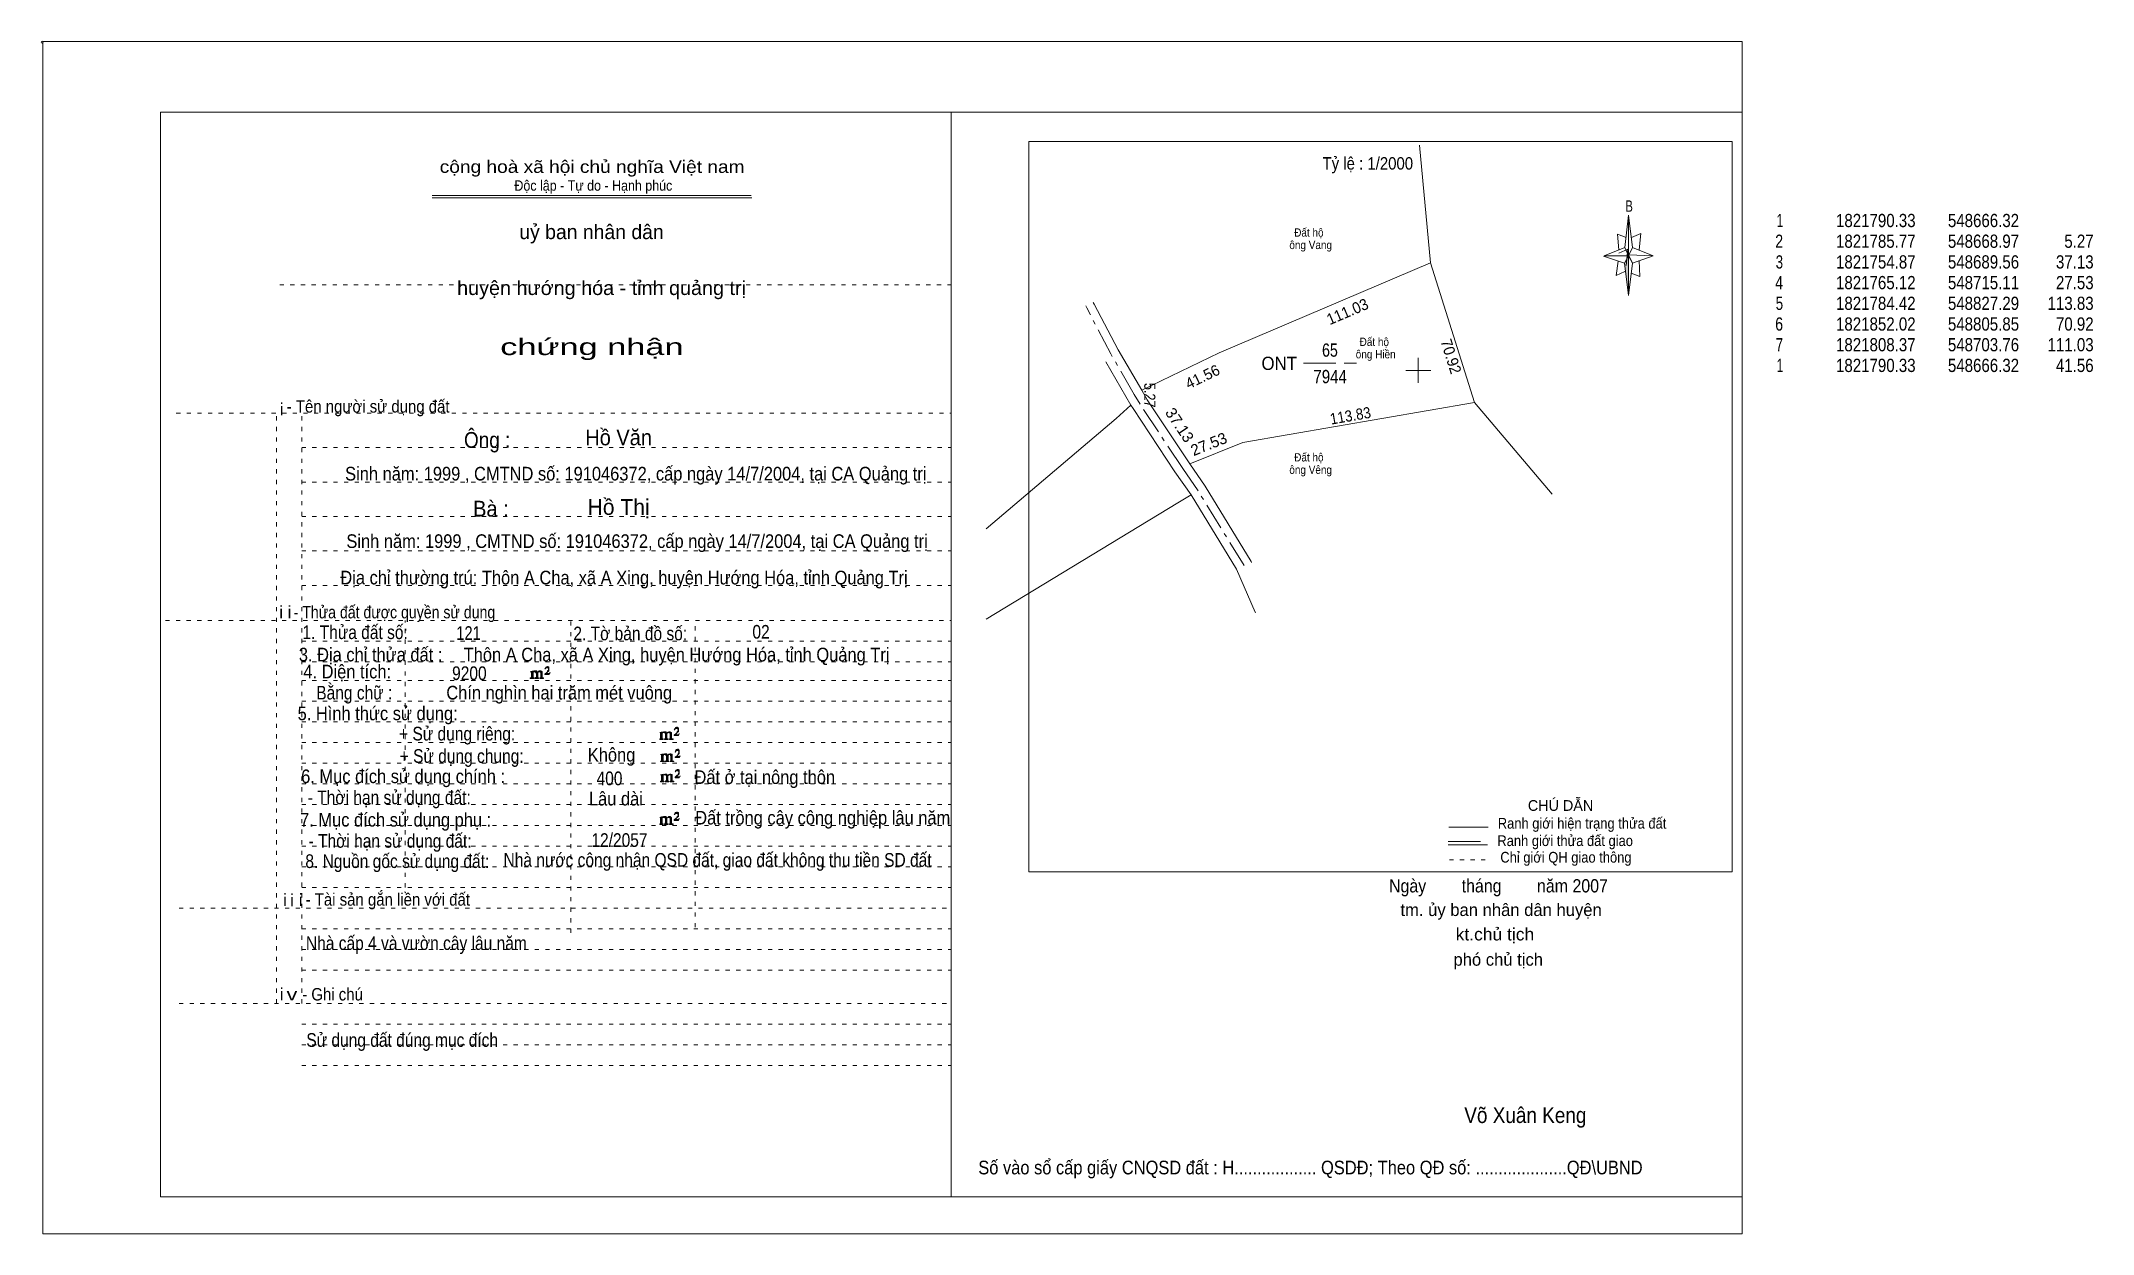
# Model space of a CAD drawing. Header units: centimetres. Extents: x -1.6 to 48, y -3.3 to 25.5.
import ezdxf
from ezdxf.enums import TextEntityAlignment as Align

# ---------------------------------------------------------------- set-up
doc = ezdxf.new("R2010")
doc.units = ezdxf.units.CM
doc.header["$LTSCALE"] = 0.13
for name, pattern in [('DOT_DASHED', [7.7, 5, -1.2, 0.3, -1.2]), ('DOTTED', [1.5, 0.3, -1.2]), ('LONG_DASHED', [7.5, 6, -1.5])]:
    doc.linetypes.add(name, pattern=pattern)
for name, color, linetype, lineweight in [('1', 7, 'DOTTED', 13), ('22', 7, 'Continuous', 13), ('33', 7, 'LONG_DASHED', 13), ('4', 7, 'Continuous', 13), ('5', 7, 'Continuous', 13), ('50', 7, 'Continuous', 13), ('53', 7, 'Continuous', 13)]:
    doc.layers.add(name, color=color, linetype=linetype, lineweight=lineweight)
for name, color, linetype in [('10', 7, 'Continuous'), ('23', 7, 'Continuous'), ('30', 7, 'Continuous')]:
    doc.layers.add(name, color=color, linetype=linetype)

msp = doc.modelspace()

# ---------------------------------------------------------------- hatches: boundary and pattern name
at = {"layer": '5'}
msp.add_hatch(color=256, dxfattribs=at).paths.add_polyline_path([(36.77, 20.31), (36.77, 19.35), (36.67, 20.13)])
at = {"layer": '50'}
for points in [[(10.27, 10.13), (10.27, 10.12), (10.27, 10.11), (10.25, 10.11), (10.24, 10.11), (10.24, 10.1), (10.33, 10.1), (10.33, 10.11), (10.32, 10.11), (10.31, 10.11), (10.31, 10.12), (10.31, 10.13), (10.31, 10.24), (10.31, 10.25), (10.32, 10.26), (10.34, 10.26), (10.35, 10.26), (10.36, 10.26), (10.37, 10.25), (10.39, 10.22), (10.39, 10.13), (10.37, 10.12), (10.37, 10.11), (10.36, 10.11), (10.35, 10.11), (10.35, 10.1), (10.44, 10.1), (10.44, 10.11), (10.43, 10.11), (10.42, 10.11), (10.42, 10.12), (10.42, 10.13), (10.42, 10.24), (10.44, 10.26), (10.45, 10.26), (10.46, 10.26), (10.49, 10.26), (10.49, 10.25), (10.5, 10.24), (10.5, 10.22), (10.5, 10.13), (10.5, 10.12), (10.49, 10.11), (10.49, 10.11), (10.47, 10.11), (10.47, 10.1), (10.56, 10.1), (10.56, 10.11), (10.55, 10.11), (10.54, 10.11), (10.53, 10.12), (10.53, 10.13), (10.53, 10.2), (10.53, 10.25), (10.53, 10.26), (10.52, 10.27), (10.5, 10.28), (10.47, 10.28), (10.46, 10.28), (10.44, 10.27), (10.41, 10.25), (10.41, 10.26), (10.4, 10.28), (10.39, 10.28), (10.37, 10.28), (10.35, 10.28), (10.34, 10.28), (10.32, 10.26), (10.31, 10.26), (10.31, 10.25), (10.31, 10.25), (10.31, 10.26), (10.31, 10.28), (10.24, 10.26), (10.24, 10.26), (10.25, 10.26), (10.27, 10.25), (10.27, 10.24), (10.27, 10.23)], [(10.69, 10.19), (10.72, 10.24), (10.72, 10.24), (10.71, 10.22), (10.69, 10.22), (10.68, 10.22), (10.63, 10.22), (10.66, 10.26), (10.67, 10.27), (10.69, 10.28), (10.69, 10.3), (10.69, 10.32), (10.69, 10.34), (10.69, 10.35), (10.69, 10.37), (10.68, 10.38), (10.67, 10.38), (10.66, 10.39), (10.65, 10.39), (10.63, 10.38), (10.63, 10.38), (10.62, 10.37), (10.61, 10.35), (10.59, 10.33), (10.61, 10.33), (10.61, 10.35), (10.62, 10.35), (10.63, 10.36), (10.65, 10.36), (10.66, 10.36), (10.67, 10.35), (10.68, 10.35), (10.68, 10.32), (10.68, 10.3), (10.66, 10.28), (10.66, 10.26), (10.65, 10.25), (10.59, 10.2), (10.59, 10.19)], [(13.39, 8.66), (13.39, 8.65), (13.39, 8.64), (13.38, 8.64), (13.37, 8.64), (13.37, 8.62), (13.45, 8.62), (13.45, 8.64), (13.44, 8.64), (13.43, 8.64), (13.43, 8.65), (13.43, 8.66), (13.43, 8.77), (13.43, 8.78), (13.44, 8.79), (13.47, 8.79), (13.48, 8.79), (13.49, 8.79), (13.5, 8.78), (13.51, 8.74), (13.51, 8.66), (13.5, 8.65), (13.5, 8.64), (13.49, 8.64), (13.48, 8.64), (13.48, 8.62), (13.57, 8.62), (13.57, 8.64), (13.55, 8.64), (13.54, 8.64), (13.54, 8.65), (13.54, 8.66), (13.54, 8.77), (13.57, 8.79), (13.58, 8.79), (13.59, 8.79), (13.61, 8.79), (13.61, 8.78), (13.62, 8.77), (13.62, 8.74), (13.62, 8.66), (13.62, 8.65), (13.61, 8.64), (13.61, 8.64), (13.6, 8.64), (13.6, 8.62), (13.69, 8.62), (13.69, 8.64), (13.67, 8.64), (13.66, 8.64), (13.65, 8.65), (13.65, 8.66), (13.65, 8.73), (13.65, 8.78), (13.65, 8.79), (13.64, 8.8), (13.62, 8.81), (13.6, 8.81), (13.59, 8.81), (13.57, 8.8), (13.53, 8.78), (13.53, 8.79), (13.52, 8.81), (13.51, 8.81), (13.5, 8.81), (13.48, 8.81), (13.47, 8.81), (13.44, 8.79), (13.43, 8.79), (13.43, 8.78), (13.43, 8.78), (13.43, 8.79), (13.43, 8.81), (13.37, 8.79), (13.37, 8.79), (13.38, 8.79), (13.39, 8.78), (13.39, 8.77), (13.39, 8.76)], [(13.82, 8.72), (13.84, 8.77), (13.84, 8.77), (13.83, 8.74), (13.82, 8.74), (13.81, 8.74), (13.75, 8.74), (13.79, 8.79), (13.8, 8.8), (13.82, 8.81), (13.82, 8.83), (13.82, 8.84), (13.82, 8.87), (13.82, 8.88), (13.82, 8.9), (13.81, 8.91), (13.8, 8.91), (13.79, 8.92), (13.77, 8.92), (13.75, 8.91), (13.75, 8.91), (13.74, 8.9), (13.73, 8.88), (13.72, 8.86), (13.73, 8.86), (13.73, 8.88), (13.74, 8.88), (13.75, 8.89), (13.77, 8.89), (13.79, 8.89), (13.8, 8.88), (13.81, 8.88), (13.81, 8.84), (13.81, 8.83), (13.79, 8.81), (13.79, 8.79), (13.77, 8.78), (13.72, 8.73), (13.72, 8.72)], [(13.41, 8.12), (13.41, 8.11), (13.41, 8.1), (13.4, 8.1), (13.39, 8.1), (13.39, 8.09), (13.48, 8.09), (13.48, 8.1), (13.47, 8.1), (13.45, 8.1), (13.45, 8.11), (13.45, 8.12), (13.45, 8.23), (13.45, 8.24), (13.47, 8.26), (13.49, 8.26), (13.5, 8.26), (13.51, 8.26), (13.52, 8.24), (13.53, 8.21), (13.53, 8.12), (13.52, 8.11), (13.52, 8.1), (13.51, 8.1), (13.5, 8.1), (13.5, 8.09), (13.59, 8.09), (13.59, 8.1), (13.58, 8.1), (13.57, 8.1), (13.57, 8.11), (13.57, 8.12), (13.57, 8.23), (13.59, 8.26), (13.6, 8.26), (13.61, 8.26), (13.63, 8.26), (13.63, 8.24), (13.64, 8.23), (13.64, 8.21), (13.64, 8.12), (13.64, 8.11), (13.63, 8.1), (13.63, 8.1), (13.62, 8.1), (13.62, 8.09), (13.71, 8.09), (13.71, 8.1), (13.7, 8.1), (13.69, 8.1), (13.67, 8.11), (13.67, 8.12), (13.67, 8.2), (13.67, 8.24), (13.67, 8.26), (13.66, 8.27), (13.64, 8.28), (13.62, 8.28), (13.61, 8.28), (13.59, 8.27), (13.55, 8.24), (13.55, 8.26), (13.54, 8.28), (13.53, 8.28), (13.52, 8.28), (13.5, 8.28), (13.49, 8.28), (13.47, 8.26), (13.45, 8.26), (13.45, 8.24), (13.45, 8.24), (13.45, 8.26), (13.45, 8.28), (13.39, 8.26), (13.39, 8.26), (13.4, 8.26), (13.41, 8.24), (13.41, 8.23), (13.41, 8.22)], [(13.84, 8.19), (13.86, 8.23), (13.86, 8.23), (13.85, 8.21), (13.84, 8.21), (13.83, 8.21), (13.77, 8.21), (13.81, 8.26), (13.82, 8.27), (13.84, 8.28), (13.84, 8.3), (13.84, 8.31), (13.84, 8.33), (13.84, 8.34), (13.84, 8.37), (13.83, 8.38), (13.82, 8.38), (13.81, 8.39), (13.8, 8.39), (13.77, 8.38), (13.77, 8.38), (13.76, 8.37), (13.75, 8.34), (13.74, 8.32), (13.75, 8.32), (13.75, 8.34), (13.76, 8.34), (13.77, 8.36), (13.8, 8.36), (13.81, 8.36), (13.82, 8.34), (13.83, 8.34), (13.83, 8.31), (13.83, 8.3), (13.81, 8.28), (13.81, 8.26), (13.8, 8.24), (13.74, 8.2), (13.74, 8.19)], [(13.41, 7.64), (13.41, 7.63), (13.41, 7.62), (13.4, 7.62), (13.39, 7.62), (13.39, 7.6), (13.47, 7.6), (13.47, 7.62), (13.46, 7.62), (13.45, 7.62), (13.45, 7.63), (13.45, 7.64), (13.45, 7.75), (13.45, 7.76), (13.46, 7.77), (13.49, 7.77), (13.5, 7.77), (13.51, 7.77), (13.52, 7.76), (13.53, 7.72), (13.53, 7.64), (13.52, 7.63), (13.52, 7.62), (13.51, 7.62), (13.5, 7.62), (13.5, 7.6), (13.59, 7.6), (13.59, 7.62), (13.57, 7.62), (13.56, 7.62), (13.56, 7.63), (13.56, 7.64), (13.56, 7.75), (13.59, 7.77), (13.6, 7.77), (13.61, 7.77), (13.63, 7.77), (13.63, 7.76), (13.64, 7.75), (13.64, 7.72), (13.64, 7.64), (13.64, 7.63), (13.63, 7.62), (13.63, 7.62), (13.62, 7.62), (13.62, 7.6), (13.71, 7.6), (13.71, 7.62), (13.69, 7.62), (13.68, 7.62), (13.67, 7.63), (13.67, 7.64), (13.67, 7.71), (13.67, 7.76), (13.67, 7.77), (13.66, 7.78), (13.64, 7.79), (13.62, 7.79), (13.61, 7.79), (13.59, 7.78), (13.55, 7.76), (13.55, 7.77), (13.54, 7.79), (13.53, 7.79), (13.52, 7.79), (13.5, 7.79), (13.49, 7.79), (13.46, 7.77), (13.45, 7.77), (13.45, 7.76), (13.45, 7.76), (13.45, 7.77), (13.45, 7.79), (13.39, 7.77), (13.39, 7.77), (13.4, 7.77), (13.41, 7.76), (13.41, 7.75), (13.41, 7.74)], [(13.84, 7.7), (13.86, 7.75), (13.86, 7.75), (13.85, 7.72), (13.84, 7.72), (13.83, 7.72), (13.77, 7.72), (13.81, 7.77), (13.82, 7.78), (13.84, 7.79), (13.84, 7.81), (13.84, 7.82), (13.84, 7.85), (13.84, 7.86), (13.84, 7.88), (13.83, 7.89), (13.82, 7.89), (13.81, 7.9), (13.79, 7.9), (13.77, 7.89), (13.77, 7.89), (13.76, 7.88), (13.75, 7.86), (13.74, 7.84), (13.75, 7.84), (13.75, 7.86), (13.76, 7.86), (13.77, 7.87), (13.79, 7.87), (13.81, 7.87), (13.82, 7.86), (13.83, 7.86), (13.83, 7.82), (13.83, 7.81), (13.81, 7.79), (13.81, 7.77), (13.79, 7.76), (13.74, 7.71), (13.74, 7.7)], [(13.39, 6.61), (13.39, 6.6), (13.39, 6.59), (13.38, 6.59), (13.37, 6.59), (13.37, 6.57), (13.45, 6.57), (13.45, 6.59), (13.44, 6.59), (13.43, 6.59), (13.43, 6.6), (13.43, 6.61), (13.43, 6.72), (13.43, 6.73), (13.44, 6.74), (13.47, 6.74), (13.48, 6.74), (13.49, 6.74), (13.5, 6.73), (13.51, 6.69), (13.51, 6.61), (13.5, 6.6), (13.5, 6.59), (13.49, 6.59), (13.48, 6.59), (13.48, 6.57), (13.57, 6.57), (13.57, 6.59), (13.55, 6.59), (13.54, 6.59), (13.54, 6.6), (13.54, 6.61), (13.54, 6.72), (13.57, 6.74), (13.58, 6.74), (13.59, 6.74), (13.61, 6.74), (13.61, 6.73), (13.62, 6.72), (13.62, 6.69), (13.62, 6.61), (13.62, 6.6), (13.61, 6.59), (13.61, 6.59), (13.6, 6.59), (13.6, 6.57), (13.69, 6.57), (13.69, 6.59), (13.67, 6.59), (13.66, 6.59), (13.65, 6.6), (13.65, 6.61), (13.65, 6.68), (13.65, 6.73), (13.65, 6.74), (13.64, 6.75), (13.62, 6.76), (13.6, 6.76), (13.59, 6.76), (13.57, 6.75), (13.53, 6.73), (13.53, 6.74), (13.52, 6.76), (13.51, 6.76), (13.5, 6.76), (13.48, 6.76), (13.47, 6.76), (13.44, 6.74), (13.43, 6.74), (13.43, 6.73), (13.43, 6.73), (13.43, 6.74), (13.43, 6.76), (13.37, 6.74), (13.37, 6.74), (13.38, 6.74), (13.39, 6.73), (13.39, 6.72), (13.39, 6.71)], [(13.82, 6.67), (13.84, 6.72), (13.84, 6.72), (13.83, 6.69), (13.82, 6.69), (13.81, 6.69), (13.75, 6.69), (13.79, 6.74), (13.8, 6.75), (13.82, 6.76), (13.82, 6.78), (13.82, 6.79), (13.82, 6.82), (13.82, 6.83), (13.82, 6.85), (13.81, 6.86), (13.8, 6.86), (13.79, 6.87), (13.77, 6.87), (13.75, 6.86), (13.75, 6.86), (13.74, 6.85), (13.73, 6.83), (13.72, 6.81), (13.73, 6.81), (13.73, 6.83), (13.74, 6.83), (13.75, 6.84), (13.77, 6.84), (13.79, 6.84), (13.8, 6.83), (13.81, 6.83), (13.81, 6.79), (13.81, 6.78), (13.79, 6.76), (13.79, 6.74), (13.77, 6.73), (13.72, 6.68), (13.72, 6.67)]]:
    msp.add_hatch(color=256, dxfattribs=at).paths.add_polyline_path(points)

# ---------------------------------------------------------------- linework, layer by layer
at = {"layer": '1', "linetype": 'Continuous'}
for p, q in [((1.31, -2.42), (1.31, 23.78)), ((1.31, 23.78), (39.51, 23.78)), ((20.41, -2.42), (20.41, 23.78)), ((39.51, -2.42), (39.51, 23.78)), ((7.87, 21.76), (15.58, 21.76)), ((7.87, 21.71), (15.59, 21.71)), ((36.67, 20.13), (36.16, 20.3)), ((1.31, -2.42), (39.51, -2.42))]:
    msp.add_line(p, q, dxfattribs=at)
at = {"layer": '1'}
for p, q in [((4.19, 19.61), (20.41, 19.61)), ((1.69, 16.51), (20.41, 16.51)), ((4.11, 2.25), (4.11, 16.51)), ((4.72, 2.25), (4.72, 16.51)), ((4.72, 15.68), (20.41, 15.68)), ((4.72, 14.84), (20.41, 14.84)), ((4.72, 14.01), (20.41, 14.01)), ((4.72, 13.18), (20.41, 13.18)), ((4.72, 12.34), (20.41, 12.34)), ((1.43, 11.5), (20.41, 11.5)), ((7.22, 5.05), (7.22, 11.5)), ((11.22, 3.95), (11.22, 11.5)), ((14.22, 4.09), (14.22, 11.5)), ((4.72, 11), (20.41, 11)), ((4.72, 10.5), (20.41, 10.5)), ((4.72, 10.05), (20.41, 10.05)), ((4.72, 9.55), (20.41, 9.55)), ((4.72, 9.05), (20.41, 9.05)), ((4.72, 8.55), (20.41, 8.55)), ((4.72, 8.05), (20.41, 8.05)), ((4.72, 7.55), (20.41, 7.55)), ((4.72, 7.05), (20.41, 7.05)), ((4.72, 6.55), (20.41, 6.55)), ((4.72, 6.05), (20.41, 6.05)), ((4.72, 5.55), (20.41, 5.55)), ((4.72, 5.05), (20.41, 5.05)), ((1.76, 4.55), (20.41, 4.55)), ((4.72, 4.05), (20.41, 4.05)), ((4.72, 3.55), (20.41, 3.55)), ((4.72, 3.05), (20.41, 3.05)), ((1.76, 2.25), (20.41, 2.25)), ((4.72, 1.75), (20.41, 1.75)), ((4.72, 1.25), (20.41, 1.25)), ((4.72, 0.75), (20.41, 0.75))]:
    msp.add_line(p, q, dxfattribs=at)
at = {"layer": '1', "linetype": 'Continuous'}
msp.add_lwpolyline([(-1.53, -3.32), (39.51, -3.32), (39.51, 25.48), (-1.53, 25.48)], close=True, dxfattribs=at)
msp.add_lwpolyline([(36.68, 19.93), (36.47, 19.83), (36.52, 20.18)], dxfattribs=at)
at = {"layer": '22'}
for p, q in [((31.72, 22.98), (31.98, 20.14)), ((31.98, 20.14), (33.05, 16.76)), ((34.92, 14.55), (33.05, 16.76))]:
    msp.add_line(p, q, dxfattribs=at)
for points in [[(25.01, 17.06), (26.88, 17.96), (31.98, 20.14)], [(25.01, 17.06), (24.44, 18.04), (23.86, 19.14), (23.84, 19.18)], [(26.2, 14.53), (25.81, 15.09), (24.8, 16.62), (24.75, 16.7), (24.14, 17.75)], [(26.17, 15.28), (25.14, 16.83), (25.01, 17.06)], [(21.25, 13.71), (24.39, 16.38), (24.75, 16.7)], [(26.17, 15.28), (27.45, 15.8), (33.05, 16.76)], [(27.66, 12.9), (27.65, 12.92), (26.54, 14.74), (26.17, 15.28)], [(21.25, 11.53), (25.88, 14.34), (26.2, 14.53)], [(27.76, 11.68), (27.75, 11.7), (27.3, 12.74), (26.2, 14.53)]]:
    msp.add_lwpolyline(points, dxfattribs=at)
at = {"layer": '22', "linetype": 'DOT_DASHED'}
for points in [[(24.83, 16.96), (24.26, 17.94), (23.68, 19.05), (23.66, 19.1)], [(26, 15.17), (24.97, 16.72), (24.83, 16.96)], [(27.48, 12.83), (27.48, 12.83), (26.37, 14.63), (26, 15.17)]]:
    msp.add_lwpolyline(points, dxfattribs=at)
at = {"layer": '33'}
msp.add_line((28.92, 17.71), (30.2, 17.71), dxfattribs=at)
at = {"layer": '4'}
for p, q in [((32.43, 6.51), (33.38, 6.51)), ((32.41, 6.08), (33.36, 6.08))]:
    msp.add_line(p, q, dxfattribs=at)
at = {"layer": '4', "linetype": 'LONG_DASHED'}
msp.add_line((32.41, 6.16), (33.36, 6.16), dxfattribs=at)
at = {"layer": '4', "linetype": 'DOTTED'}
msp.add_line((32.44, 5.72), (33.43, 5.72), dxfattribs=at)
at = {"layer": '4'}
msp.add_lwpolyline([(22.28, 23.07), (39.27, 23.07), (39.27, 5.43), (22.28, 5.43)], close=True, dxfattribs=at)
msp.add_circle((-1.55, 25.47), 0.025, dxfattribs=at)
at = {"layer": '5'}
for p, q in [((36.68, 20.51), (36.77, 21.29)), ((36.86, 20.51), (37.36, 20.31)), ((36.86, 20.13), (36.77, 19.35)), ((37.04, 19.81), (36.83, 19.89)), ((37.02, 20.19), (37.04, 19.81))]:
    msp.add_line(p, q, dxfattribs=at)
for points in [[(36.71, 20.75), (36.5, 20.83), (36.53, 20.45)], [(36.84, 20.75), (37.06, 20.85), (37.02, 20.45)], [(36.77, 20.31), (36.68, 20.51), (36.18, 20.31)], [(36.53, 20.37), (36.75, 20.47), (36.71, 20.07)], [(36.77, 20.31), (36.86, 20.13), (37.36, 20.31)]]:
    msp.add_lwpolyline(points, dxfattribs=at)
for points in [[(36.77, 21.29), (36.86, 20.51), (36.77, 20.31)], [(36.77, 20.31), (36.18, 20.31), (36.68, 20.51), (36.86, 20.13), (37.36, 20.31), (36.77, 20.33)], [(36.77, 20.31), (36.77, 19.35), (36.67, 20.13)]]:
    msp.add_lwpolyline(points, close=True, dxfattribs=at)
at = {"layer": '50'}
for points in [[(10.27, 10.13), (10.27, 10.12), (10.27, 10.11), (10.25, 10.11), (10.24, 10.11), (10.24, 10.1), (10.33, 10.1), (10.33, 10.11), (10.32, 10.11), (10.31, 10.11), (10.31, 10.12), (10.31, 10.13), (10.31, 10.24), (10.31, 10.25), (10.32, 10.26), (10.34, 10.26), (10.35, 10.26), (10.36, 10.26), (10.37, 10.25), (10.39, 10.22), (10.39, 10.13), (10.37, 10.12), (10.37, 10.11), (10.36, 10.11), (10.35, 10.11), (10.35, 10.1), (10.44, 10.1), (10.44, 10.11), (10.43, 10.11), (10.42, 10.11), (10.42, 10.12), (10.42, 10.13), (10.42, 10.24), (10.44, 10.26), (10.45, 10.26), (10.46, 10.26), (10.49, 10.26), (10.49, 10.25), (10.5, 10.24), (10.5, 10.22), (10.5, 10.13), (10.5, 10.12), (10.49, 10.11), (10.49, 10.11), (10.47, 10.11), (10.47, 10.1), (10.56, 10.1), (10.56, 10.11), (10.55, 10.11), (10.54, 10.11), (10.53, 10.12), (10.53, 10.13), (10.53, 10.2), (10.53, 10.25), (10.53, 10.26), (10.52, 10.27), (10.5, 10.28), (10.47, 10.28), (10.46, 10.28), (10.44, 10.27), (10.41, 10.25), (10.41, 10.26), (10.4, 10.28), (10.39, 10.28), (10.37, 10.28), (10.35, 10.28), (10.34, 10.28), (10.32, 10.26), (10.31, 10.26), (10.31, 10.25), (10.31, 10.25), (10.31, 10.26), (10.31, 10.28), (10.24, 10.26), (10.24, 10.26), (10.25, 10.26), (10.27, 10.25), (10.27, 10.24), (10.27, 10.23)], [(10.69, 10.19), (10.72, 10.24), (10.72, 10.24), (10.71, 10.22), (10.69, 10.22), (10.68, 10.22), (10.63, 10.22), (10.66, 10.26), (10.67, 10.27), (10.69, 10.28), (10.69, 10.3), (10.69, 10.32), (10.69, 10.34), (10.69, 10.35), (10.69, 10.37), (10.68, 10.38), (10.67, 10.38), (10.66, 10.39), (10.65, 10.39), (10.63, 10.38), (10.63, 10.38), (10.62, 10.37), (10.61, 10.35), (10.59, 10.33), (10.61, 10.33), (10.61, 10.35), (10.62, 10.35), (10.63, 10.36), (10.65, 10.36), (10.66, 10.36), (10.67, 10.35), (10.68, 10.35), (10.68, 10.32), (10.68, 10.3), (10.66, 10.28), (10.66, 10.26), (10.65, 10.25), (10.59, 10.2), (10.59, 10.19)], [(13.39, 8.66), (13.39, 8.65), (13.39, 8.64), (13.38, 8.64), (13.37, 8.64), (13.37, 8.62), (13.45, 8.62), (13.45, 8.64), (13.44, 8.64), (13.43, 8.64), (13.43, 8.65), (13.43, 8.66), (13.43, 8.77), (13.43, 8.78), (13.44, 8.79), (13.47, 8.79), (13.48, 8.79), (13.49, 8.79), (13.5, 8.78), (13.51, 8.74), (13.51, 8.66), (13.5, 8.65), (13.5, 8.64), (13.49, 8.64), (13.48, 8.64), (13.48, 8.62), (13.57, 8.62), (13.57, 8.64), (13.55, 8.64), (13.54, 8.64), (13.54, 8.65), (13.54, 8.66), (13.54, 8.77), (13.57, 8.79), (13.58, 8.79), (13.59, 8.79), (13.61, 8.79), (13.61, 8.78), (13.62, 8.77), (13.62, 8.74), (13.62, 8.66), (13.62, 8.65), (13.61, 8.64), (13.61, 8.64), (13.6, 8.64), (13.6, 8.62), (13.69, 8.62), (13.69, 8.64), (13.67, 8.64), (13.66, 8.64), (13.65, 8.65), (13.65, 8.66), (13.65, 8.73), (13.65, 8.78), (13.65, 8.79), (13.64, 8.8), (13.62, 8.81), (13.6, 8.81), (13.59, 8.81), (13.57, 8.8), (13.53, 8.78), (13.53, 8.79), (13.52, 8.81), (13.51, 8.81), (13.5, 8.81), (13.48, 8.81), (13.47, 8.81), (13.44, 8.79), (13.43, 8.79), (13.43, 8.78), (13.43, 8.78), (13.43, 8.79), (13.43, 8.81), (13.37, 8.79), (13.37, 8.79), (13.38, 8.79), (13.39, 8.78), (13.39, 8.77), (13.39, 8.76)], [(13.82, 8.72), (13.84, 8.77), (13.84, 8.77), (13.83, 8.74), (13.82, 8.74), (13.81, 8.74), (13.75, 8.74), (13.79, 8.79), (13.8, 8.8), (13.82, 8.81), (13.82, 8.83), (13.82, 8.84), (13.82, 8.87), (13.82, 8.88), (13.82, 8.9), (13.81, 8.91), (13.8, 8.91), (13.79, 8.92), (13.77, 8.92), (13.75, 8.91), (13.75, 8.91), (13.74, 8.9), (13.73, 8.88), (13.72, 8.86), (13.73, 8.86), (13.73, 8.88), (13.74, 8.88), (13.75, 8.89), (13.77, 8.89), (13.79, 8.89), (13.8, 8.88), (13.81, 8.88), (13.81, 8.84), (13.81, 8.83), (13.79, 8.81), (13.79, 8.79), (13.77, 8.78), (13.72, 8.73), (13.72, 8.72)], [(13.41, 8.12), (13.41, 8.11), (13.41, 8.1), (13.4, 8.1), (13.39, 8.1), (13.39, 8.09), (13.48, 8.09), (13.48, 8.1), (13.47, 8.1), (13.45, 8.1), (13.45, 8.11), (13.45, 8.12), (13.45, 8.23), (13.45, 8.24), (13.47, 8.26), (13.49, 8.26), (13.5, 8.26), (13.51, 8.26), (13.52, 8.24), (13.53, 8.21), (13.53, 8.12), (13.52, 8.11), (13.52, 8.1), (13.51, 8.1), (13.5, 8.1), (13.5, 8.09), (13.59, 8.09), (13.59, 8.1), (13.58, 8.1), (13.57, 8.1), (13.57, 8.11), (13.57, 8.12), (13.57, 8.23), (13.59, 8.26), (13.6, 8.26), (13.61, 8.26), (13.63, 8.26), (13.63, 8.24), (13.64, 8.23), (13.64, 8.21), (13.64, 8.12), (13.64, 8.11), (13.63, 8.1), (13.63, 8.1), (13.62, 8.1), (13.62, 8.09), (13.71, 8.09), (13.71, 8.1), (13.7, 8.1), (13.69, 8.1), (13.67, 8.11), (13.67, 8.12), (13.67, 8.2), (13.67, 8.24), (13.67, 8.26), (13.66, 8.27), (13.64, 8.28), (13.62, 8.28), (13.61, 8.28), (13.59, 8.27), (13.55, 8.24), (13.55, 8.26), (13.54, 8.28), (13.53, 8.28), (13.52, 8.28), (13.5, 8.28), (13.49, 8.28), (13.47, 8.26), (13.45, 8.26), (13.45, 8.24), (13.45, 8.24), (13.45, 8.26), (13.45, 8.28), (13.39, 8.26), (13.39, 8.26), (13.4, 8.26), (13.41, 8.24), (13.41, 8.23), (13.41, 8.22)], [(13.84, 8.19), (13.86, 8.23), (13.86, 8.23), (13.85, 8.21), (13.84, 8.21), (13.83, 8.21), (13.77, 8.21), (13.81, 8.26), (13.82, 8.27), (13.84, 8.28), (13.84, 8.3), (13.84, 8.31), (13.84, 8.33), (13.84, 8.34), (13.84, 8.37), (13.83, 8.38), (13.82, 8.38), (13.81, 8.39), (13.8, 8.39), (13.77, 8.38), (13.77, 8.38), (13.76, 8.37), (13.75, 8.34), (13.74, 8.32), (13.75, 8.32), (13.75, 8.34), (13.76, 8.34), (13.77, 8.36), (13.8, 8.36), (13.81, 8.36), (13.82, 8.34), (13.83, 8.34), (13.83, 8.31), (13.83, 8.3), (13.81, 8.28), (13.81, 8.26), (13.8, 8.24), (13.74, 8.2), (13.74, 8.19)], [(13.41, 7.64), (13.41, 7.63), (13.41, 7.62), (13.4, 7.62), (13.39, 7.62), (13.39, 7.6), (13.47, 7.6), (13.47, 7.62), (13.46, 7.62), (13.45, 7.62), (13.45, 7.63), (13.45, 7.64), (13.45, 7.75), (13.45, 7.76), (13.46, 7.77), (13.49, 7.77), (13.5, 7.77), (13.51, 7.77), (13.52, 7.76), (13.53, 7.72), (13.53, 7.64), (13.52, 7.63), (13.52, 7.62), (13.51, 7.62), (13.5, 7.62), (13.5, 7.6), (13.59, 7.6), (13.59, 7.62), (13.57, 7.62), (13.56, 7.62), (13.56, 7.63), (13.56, 7.64), (13.56, 7.75), (13.59, 7.77), (13.6, 7.77), (13.61, 7.77), (13.63, 7.77), (13.63, 7.76), (13.64, 7.75), (13.64, 7.72), (13.64, 7.64), (13.64, 7.63), (13.63, 7.62), (13.63, 7.62), (13.62, 7.62), (13.62, 7.6), (13.71, 7.6), (13.71, 7.62), (13.69, 7.62), (13.68, 7.62), (13.67, 7.63), (13.67, 7.64), (13.67, 7.71), (13.67, 7.76), (13.67, 7.77), (13.66, 7.78), (13.64, 7.79), (13.62, 7.79), (13.61, 7.79), (13.59, 7.78), (13.55, 7.76), (13.55, 7.77), (13.54, 7.79), (13.53, 7.79), (13.52, 7.79), (13.5, 7.79), (13.49, 7.79), (13.46, 7.77), (13.45, 7.77), (13.45, 7.76), (13.45, 7.76), (13.45, 7.77), (13.45, 7.79), (13.39, 7.77), (13.39, 7.77), (13.4, 7.77), (13.41, 7.76), (13.41, 7.75), (13.41, 7.74)], [(13.84, 7.7), (13.86, 7.75), (13.86, 7.75), (13.85, 7.72), (13.84, 7.72), (13.83, 7.72), (13.77, 7.72), (13.81, 7.77), (13.82, 7.78), (13.84, 7.79), (13.84, 7.81), (13.84, 7.82), (13.84, 7.85), (13.84, 7.86), (13.84, 7.88), (13.83, 7.89), (13.82, 7.89), (13.81, 7.9), (13.79, 7.9), (13.77, 7.89), (13.77, 7.89), (13.76, 7.88), (13.75, 7.86), (13.74, 7.84), (13.75, 7.84), (13.75, 7.86), (13.76, 7.86), (13.77, 7.87), (13.79, 7.87), (13.81, 7.87), (13.82, 7.86), (13.83, 7.86), (13.83, 7.82), (13.83, 7.81), (13.81, 7.79), (13.81, 7.77), (13.79, 7.76), (13.74, 7.71), (13.74, 7.7)], [(13.39, 6.61), (13.39, 6.6), (13.39, 6.59), (13.38, 6.59), (13.37, 6.59), (13.37, 6.57), (13.45, 6.57), (13.45, 6.59), (13.44, 6.59), (13.43, 6.59), (13.43, 6.6), (13.43, 6.61), (13.43, 6.72), (13.43, 6.73), (13.44, 6.74), (13.47, 6.74), (13.48, 6.74), (13.49, 6.74), (13.5, 6.73), (13.51, 6.69), (13.51, 6.61), (13.5, 6.6), (13.5, 6.59), (13.49, 6.59), (13.48, 6.59), (13.48, 6.57), (13.57, 6.57), (13.57, 6.59), (13.55, 6.59), (13.54, 6.59), (13.54, 6.6), (13.54, 6.61), (13.54, 6.72), (13.57, 6.74), (13.58, 6.74), (13.59, 6.74), (13.61, 6.74), (13.61, 6.73), (13.62, 6.72), (13.62, 6.69), (13.62, 6.61), (13.62, 6.6), (13.61, 6.59), (13.61, 6.59), (13.6, 6.59), (13.6, 6.57), (13.69, 6.57), (13.69, 6.59), (13.67, 6.59), (13.66, 6.59), (13.65, 6.6), (13.65, 6.61), (13.65, 6.68), (13.65, 6.73), (13.65, 6.74), (13.64, 6.75), (13.62, 6.76), (13.6, 6.76), (13.59, 6.76), (13.57, 6.75), (13.53, 6.73), (13.53, 6.74), (13.52, 6.76), (13.51, 6.76), (13.5, 6.76), (13.48, 6.76), (13.47, 6.76), (13.44, 6.74), (13.43, 6.74), (13.43, 6.73), (13.43, 6.73), (13.43, 6.74), (13.43, 6.76), (13.37, 6.74), (13.37, 6.74), (13.38, 6.74), (13.39, 6.73), (13.39, 6.72), (13.39, 6.71)], [(13.82, 6.67), (13.84, 6.72), (13.84, 6.72), (13.83, 6.69), (13.82, 6.69), (13.81, 6.69), (13.75, 6.69), (13.79, 6.74), (13.8, 6.75), (13.82, 6.76), (13.82, 6.78), (13.82, 6.79), (13.82, 6.82), (13.82, 6.83), (13.82, 6.85), (13.81, 6.86), (13.8, 6.86), (13.79, 6.87), (13.77, 6.87), (13.75, 6.86), (13.75, 6.86), (13.74, 6.85), (13.73, 6.83), (13.72, 6.81), (13.73, 6.81), (13.73, 6.83), (13.74, 6.83), (13.75, 6.84), (13.77, 6.84), (13.79, 6.84), (13.8, 6.83), (13.81, 6.83), (13.81, 6.79), (13.81, 6.78), (13.79, 6.76), (13.79, 6.74), (13.77, 6.73), (13.72, 6.68), (13.72, 6.67)]]:
    msp.add_lwpolyline(points, close=True, dxfattribs=at)
at = {"layer": '53'}
for p, q in [((31.39, 17.54), (31.99, 17.54)), ((31.69, 17.24), (31.69, 17.84))]:
    msp.add_line(p, q, dxfattribs=at)

# ---------------------------------------------------------------- texts
at = {"layer": '1'}
for s, height, width, p in [('cộng hoà xã hội chủ nghĩa Việt nam', 0.3, 1.15, (11.735, 22.31)), ('Độc lập - Tự do - Hạnh phúc', 0.25, 0.9, (11.765, 21.88)), ('chứng nhận', 0.4, 1.55, (11.73, 17.91)), ('- Tên người sử dụng đất', 0.3, 0.9, (6.325, 16.52)), ('- Thửa đất được quyền sử dụng', 0.3, 0.85, (6.96, 11.55)), ('- Tài sản gắn liền với đất ', 0.3, 0.9, (6.85, 4.61)), ('v', 0.3, 1.3, (4.485, 2.32)), ('- Ghi chú', 0.3, 0.9, (5.465, 2.32))]:
    msp.add_text(s, height=height, dxfattribs=dict(at, width=width)).set_placement(p, align=Align.CENTER)
for s, height, p in [('uỷ ban nhân dân', 0.35, (11.72, 20.71)), ('i', 0.3, (4.235, 16.45)), ('i', 0.3, (4.225, 11.55)), ('i', 0.3, (4.425, 11.55)), ('i', 0.3, (4.315, 4.6)), ('i', 0.3, (4.485, 4.59)), ('i', 0.3, (4.695, 4.6)), ('i', 0.3, (4.235, 2.32))]:
    msp.add_text(s, height=height, dxfattribs=at).set_placement(p, align=Align.CENTER)
at = {"layer": '10', "width": 0.9}
for s, height, p in [('Tỷ lệ : 1/2000', 0.3, (30.47, 22.39)), ('Võ Xuân Keng', 0.38, (34.275, -0.64))]:
    msp.add_text(s, height=height, dxfattribs=at).set_placement(p, align=Align.CENTER)
at = {"layer": '23', "width": 0.9}
for s, p in [('Đất hộ ', (29.08, 20.77)), ('ông Vang', (29.09, 20.47)), ('Đất hộ ', (30.66, 18.13)), ('ông Hiền', (30.66, 17.83)), ('Đất hộ ', (29.08, 15.34)), ('ông Vêng', (29.09, 15.04))]:
    msp.add_text(s, height=0.2, dxfattribs=at).set_placement(p, align=Align.CENTER)
at = {"layer": '30'}
for s, width, p in [('1', 0.65, (40.5, 21)), ('1821790.33', 0.85, (43.7, 21)), ('548666.32', 0.85, (46.2, 21)), ('548666.32', 0.85, (46.2, 21)), ('2', 0.8, (40.5, 20.5)), ('1821785.77', 0.85, (43.7, 20.5)), ('548668.97', 0.85, (46.2, 20.5)), ('5.27', 0.85, (48, 20.5)), ('3', 0.75, (40.5, 20)), ('1821754.87', 0.85, (43.7, 20)), ('548689.56', 0.85, (46.2, 20)), ('37.13', 0.85, (48, 20)), ('1821765.12', 0.85, (43.7, 19.5)), ('548715.11', 0.85, (46.2, 19.5)), ('27.53', 0.85, (48, 19.5)), ('4', 0.8, (40.5, 19.5)), ('5', 0.75, (40.5, 19)), ('1821784.42', 0.85, (43.7, 19)), ('548827.29', 0.85, (46.2, 19)), ('113.83', 0.85, (48, 19)), ('6', 0.8, (40.5, 18.5)), ('1821852.02', 0.85, (43.7, 18.5)), ('548805.85', 0.85, (46.2, 18.5)), ('70.92', 0.85, (48, 18.5)), ('7', 0.75, (40.5, 18)), ('1821808.37', 0.85, (43.7, 18)), ('548703.76', 0.85, (46.2, 18)), ('111.03', 0.85, (48, 18)), ('1', 0.65, (40.5, 17.5)), ('1821790.33', 0.85, (43.7, 17.5)), ('548666.32', 0.85, (46.2, 17.5)), ('41.56', 0.85, (48, 17.5))]:
    msp.add_text(s, height=0.32, dxfattribs=dict(at, width=width)).set_placement(p, align=Align.RIGHT)
for s, rotation, width, p in [('111.03', 23.15, 0.95, (30.032, 18.836)), ('70.92', 287.597, 0.95, (32.351, 17.836)), ('5.27', 270, 0.85, (25.07, 16.94)), ('113.83', 9.762, 0.9, (30.072, 16.313))]:
    msp.add_text(s, height=0.27, rotation=rotation, dxfattribs=dict(at, width=width)).set_placement(p, align=Align.CENTER)
for s, height, rotation, p in [('41.56', 0.26, 25.727, (26.534, 17.27)), ('37.13', 0.27, 303.677, (25.813, 16.145)), ('27.53', 0.27, 21.859, (26.68, 15.634))]:
    msp.add_text(s, height=height, rotation=rotation, dxfattribs=at).set_placement(p, align=Align.CENTER)
at = {"layer": '33', "width": 0.95}
msp.add_text('ONT', height=0.32, dxfattribs=at).set_placement((28.76, 17.55), align=Align.RIGHT)
at = {"layer": '33'}
for s, width, p in [('65', 0.8, (29.555, 17.87)), ('7944', 0.85, (29.56, 17.23))]:
    msp.add_text(s, height=0.32, dxfattribs=dict(at, width=width)).set_placement(p, align=Align.CENTER)
at = {"layer": '4'}
msp.add_text('CHÚ DẪN', height=0.2591, dxfattribs=at).set_placement((35.125, 6.9), align=Align.CENTER)
at = {"layer": '4', "width": 0.9}
for s, p in [('Ranh giới hiện trạng thửa đất', (35.645, 6.47)), ('Ranh giới thửa đất giao ', (35.28, 6.05)), ('Chỉ giới QH giao thông', (35.255, 5.65))]:
    msp.add_text(s, height=0.2591, dxfattribs=at).set_placement(p, align=Align.CENTER)
at = {"layer": '5', "width": 0.75}
msp.add_text('B', height=0.276, dxfattribs=at).set_placement((36.78, 21.37), align=Align.CENTER)
at = {"layer": '50'}
for s, height, width, p in [('  huyện hướng hóa - tỉnh quảng trị', 0.34, 1.05, (11.83, 19.36)), ('Ông :', 0.38, 0.9, (9.2, 15.67)), ('Hồ Văn', 0.38, 0.95, (12.375, 15.73)), ('Sinh năm: 1999 , CMTND số: 191046372, cấp ngày 14/7/2004, tại CA Quảng trị', 0.33, 0.9, (12.79, 14.88)), ('Bà :', 0.38, 0.95, (9.29, 14.01)), ('Sinh năm: 1999 , CMTND số: 191046372, cấp ngày 14/7/2004, tại CA Quảng trị', 0.33, 0.9, (12.82, 13.25)), ('Địa chỉ thường trú: Thôn A Cha, xã A Xing, huyện Hướng Hóa, tỉnh Quảng Trị', 0.33, 0.9, (12.505, 12.37)), ('1. Thửa đất số:  ', 0.33, 0.85, (6.115, 11.05)), ('121', 0.33, 0.8, (8.75, 11.03)), ('2. Tờ bản đồ số:  ', 0.33, 0.85, (12.76, 11.02)), ('02', 0.33, 0.85, (15.815, 11.06)), ('3. Địa chỉ thửa đất : ', 0.33, 0.9, (6.44, 10.51)), ('4. Diện tích: ', 0.33, 0.9, (5.875, 10.1)), ('Thôn A Cha, xã A Xing, huyện Hướng Hóa, tỉnh Quảng Trị', 0.33, 0.9, (13.775, 10.51)), ('Bằng chữ :', 0.33, 0.85, (5.99, 9.59)), ('Chín nghìn hai trăm mét vuông', 0.33, 0.9, (10.94, 9.59)), ('9200', 0.33, 0.85, (8.77, 10.06)), ('5. Hình thức sử dụng:', 0.33, 0.9, (6.555, 9.09)), ('+ Sử dụng riêng:', 0.33, 0.85, (8.475, 8.6)), ('Không', 0.33, 0.9, (12.205, 8.09)), ('6. Mục đích sử dụng chính :', 0.33, 0.9, (7.17, 7.57)), ('+ Sử dụng chung:', 0.33, 0.85, (8.585, 8.06)), ('400', 0.33, 0.85, (12.155, 7.52)), ('Đất ở tại nông thôn', 0.33, 0.9, (15.905, 7.55)), ('- Thời hạn sử dụng đất:', 0.33, 0.85, (6.835, 7.06)), ('Lâu dài', 0.33, 0.9, (12.31, 7.03)), ('Đất trồng cây công nghiệp lâu năm', 0.33, 0.9, (17.305, 6.57)), ('7. Mục đích sử dụng phụ :', 0.33, 0.9, (6.99, 6.52)), ('- Thời hạn sử dụng đất:', 0.33, 0.85, (6.855, 6.01)), ('12/2057', 0.33, 0.85, (12.395, 6.03)), ('8. Nguồn gốc sử dụng đất:', 0.33, 0.85, (7.03, 5.52)), ('Nhà nước công nhận QSD đất, giao đất không thu tiền SD đất', 0.33, 0.85, (14.765, 5.55)), ('Ngày        tháng        năm 2007', 0.32, 0.9, (33.625, 4.93)), ('kt.chủ tịch', 0.3, 1.05, (33.54, 3.77)), ('Nhà cấp 4 và vườn cây lâu năm', 0.33, 0.85, (7.49, 3.54)), ('Sử dụng đất đúng mục đích ', 0.33, 0.85, (7.2, 1.2)), ('Số vào sổ cấp giấy CNQSD đất : H.................. QSDĐ; Theo QĐ số: ....................QĐ\\UBND', 0.33, 0.9, (29.085, -1.88))]:
    msp.add_text(s, height=height, dxfattribs=dict(at, width=width)).set_placement(p, align=Align.CENTER)
for s, height, p in [('Hồ Thị', 0.38, (12.375, 14.05)), ('tm. ủy ban nhân dân huyện ', 0.3, (33.745, 4.36)), ('phó chủ tịch', 0.3, (33.62, 3.16))]:
    msp.add_text(s, height=height, dxfattribs=at).set_placement(p, align=Align.CENTER)

doc.saveas('drawing.dxf')
